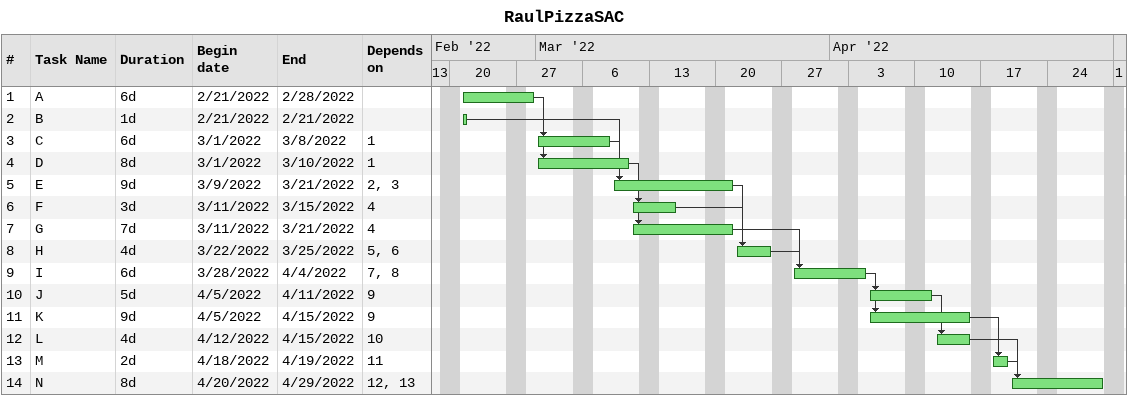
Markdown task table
RaulPizzaSAC

| ID | Task | Duration | Start | Finish | Predecessors |
|---|---|---|---|---|---|
| 1 | A | 6d | 2022-02-21 | 2022-02-28 |  |
| 2 | B | 1d | 2022-02-21 | 2022-02-21 |  |
| 3 | C | 6d | 2022-03-01 | 2022-03-08 | 1 |
| 4 | D | 8d | 2022-03-01 | 2022-03-10 | 1 |
| 5 | E | 9d | 2022-03-09 | 2022-03-21 | 2, 3 |
| 6 | F | 3d | 2022-03-11 | 2022-03-15 | 4 |
| 7 | G | 7d | 2022-03-11 | 2022-03-21 | 4 |
| 8 | H | 4d | 2022-03-22 | 2022-03-25 | 5, 6 |
| 9 | I | 6d | 2022-03-28 | 2022-04-04 | 7, 8 |
| 10 | J | 5d | 2022-04-05 | 2022-04-11 | 9 |
| 11 | K | 9d | 2022-04-05 | 2022-04-15 | 9 |
| 12 | L | 4d | 2022-04-12 | 2022-04-15 | 10 |
| 13 | M | 2d | 2022-04-18 | 2022-04-19 | 11 |
| 14 | N | 8d | 2022-04-20 | 2022-04-29 | 12, 13 |
